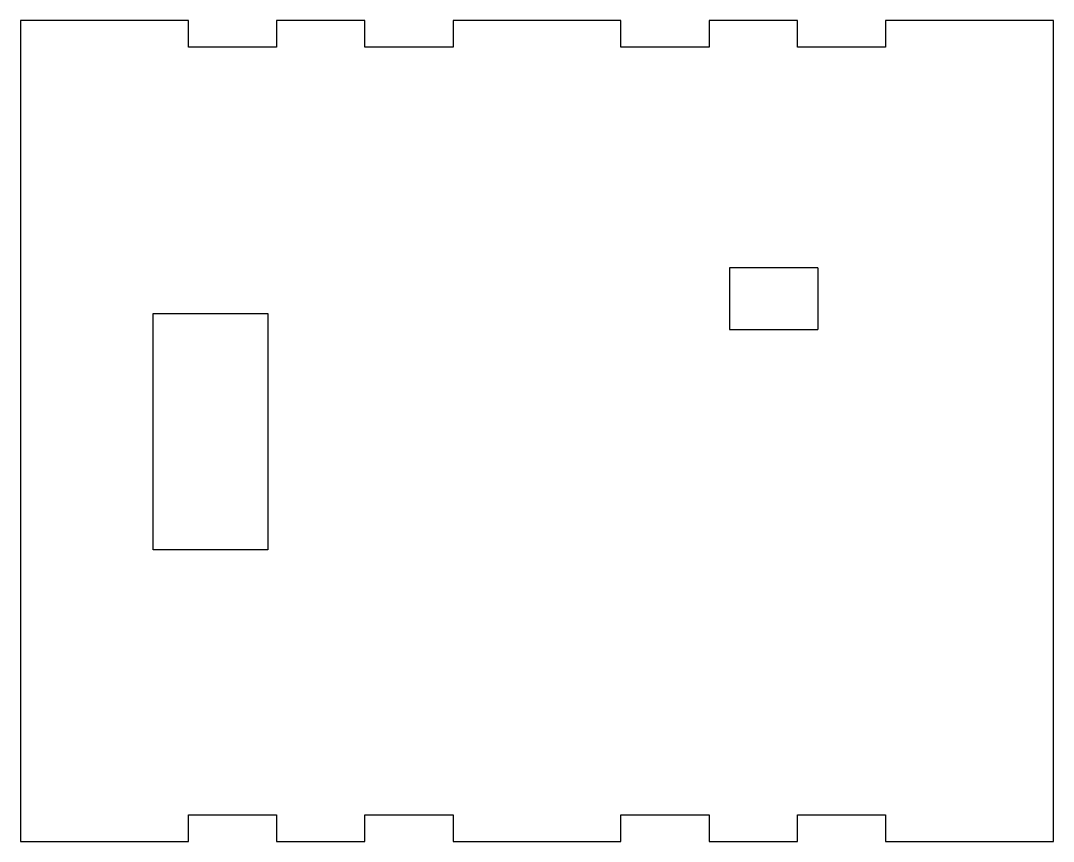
# Model space of a CAD drawing. Extents: x -75 to 42, y -19 to 74.
import ezdxf

# ---------------------------------------------------------------- set-up
doc = ezdxf.new("R2010")
doc.units = 0
doc.header["$MEASUREMENT"] = 0
doc.layers.add('2D', color=7, linetype='CONTINUOUS')

# ---------------------------------------------------------------- blocks, each defined once
blk = doc.blocks.new('SHAPE2DVIEW002')
at = {"layer": '2D', "color": 0}
for p, q in [((-55.73, 74), (-74.73, 74)), ((-74.73, 74), (-74.73, -19)), ((-55.73, 70.99), (-55.73, 74)), ((-35.73, 74), (-45.73, 74)), ((-45.73, 74), (-45.73, 70.99)), ((-35.73, 70.99), (-35.73, 74)), ((-6.73, 74), (-25.73, 74)), ((-25.73, 74), (-25.73, 70.99)), ((-6.73, 70.99), (-6.73, 74)), ((13.27, 74), (3.27, 74)), ((3.27, 74), (3.27, 70.99)), ((13.27, 70.99), (13.27, 74)), ((42.27, 74), (23.27, 74)), ((23.27, 74), (23.27, 70.99)), ((42.27, -19), (42.27, 74)), ((-45.73, 70.99), (-55.73, 70.99)), ((-25.73, 70.99), (-35.73, 70.99)), ((3.27, 70.99), (-6.73, 70.99)), ((23.27, 70.99), (13.27, 70.99)), ((5.57, 46), (5.57, 39)), ((15.57, 46), (5.57, 46)), ((15.57, 46), (15.57, 39)), ((-59.73, 14.05), (-59.73, 40.83)), ((-59.73, 40.83), (-46.73, 40.83)), ((-46.73, 40.83), (-46.73, 14.05)), ((5.57, 39), (15.57, 39)), ((-46.73, 14.05), (-59.73, 14.05)), ((-55.73, -19), (-55.73, -16)), ((-55.73, -16), (-45.73, -16)), ((-45.73, -16), (-45.73, -19)), ((-35.73, -19), (-35.73, -16)), ((-35.73, -16), (-25.73, -16)), ((-25.73, -16), (-25.73, -19)), ((-6.73, -19), (-6.73, -16)), ((-6.73, -16), (3.27, -16)), ((3.27, -16), (3.27, -19)), ((13.27, -19), (13.27, -16)), ((13.27, -16), (23.27, -16)), ((23.27, -16), (23.27, -19)), ((-74.73, -19), (-55.73, -19)), ((-45.73, -19), (-35.73, -19)), ((-25.73, -19), (-6.73, -19)), ((3.27, -19), (13.27, -19)), ((23.27, -19), (42.27, -19))]:
    blk.add_line(p, q, dxfattribs=at)

msp = doc.modelspace()

# ---------------------------------------------------------------- block references
at = {"layer": '2D', "color": 0}
msp.add_blockref('SHAPE2DVIEW002', (0, 0), dxfattribs=at)

doc.saveas('drawing.dxf')
